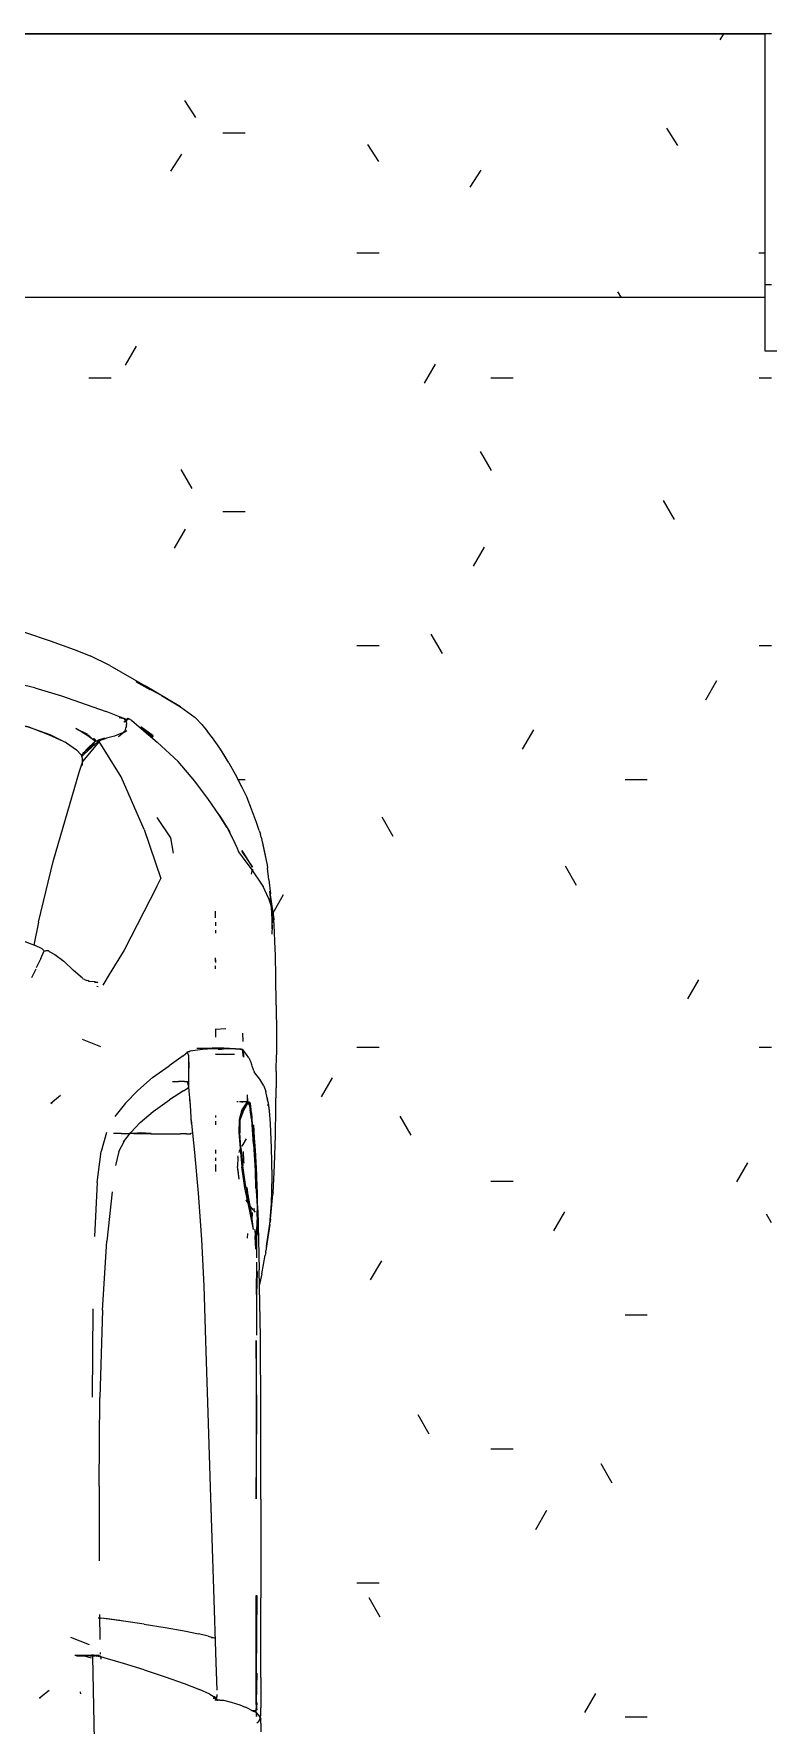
# Model space of a CAD drawing. Header units: millimetres. Extents: x -11245 to 24889, y -43080 to -3800.
# Drawn here: x 20146 to 21259, y -39636 to -37070 of the extents above; entities that cross this region are included whole.
import ezdxf

# ---------------------------------------------------------------- set-up
doc = ezdxf.new("R2010")
doc.units = ezdxf.units.MM
for name, color, linetype, lineweight in [('A-AREA', 32, 'Continuous', 9), ('A-DOOR', 31, 'Continuous', 9), ('A-FLOR', 192, 'Continuous', 18), ('A-FLOR-PATT', 8, 'Continuous', 18), ('G-IMPT', 8, 'Continuous', 9)]:
    doc.layers.add(name, color=color, linetype=linetype, lineweight=lineweight)

# ---------------------------------------------------------------- blocks, each defined once
blk = doc.blocks.new('Porta correr 4 folhas - 240x210-3837933-PONTOS HIDRÁULICOS GARAGEM')
at = {"layer": 'A-DOOR', "lineweight": 18}
for p, q in [((1299, 100), (1199, 100)), ((1199, 100), (1199, 15)), ((1299, 90), (1299, 100))]:
    blk.add_line(p, q, dxfattribs=at)
blk = doc.blocks.new('CRT_Fiat Punto - Punto_dwg-V24-PONTOS HIDRÁULICOS GARAGEM')
at = {"layer": 'G-IMPT'}
for p, q in [((914.8, 185.97), (918.68, 184.68)), ((918.68, 184.68), (922.3, 183.34)), ((922.3, 183.34), (924.68, 182.43)), ((927.64, 180.95), (924.68, 182.43)), ((927.64, 180.95), (933.01, 177.88)), ((916.36, 177.57), (912.49, 178.46)), ((916.36, 177.57), (920.39, 176.36)), ((920.39, 176.36), (924.11, 175.08)), ((935.43, 176.41), (931.62, 178.49)), ((931.62, 178.49), (933.69, 177.33)), ((938.33, 174.72), (933.01, 177.88)), ((935.43, 176.41), (938.33, 174.72)), ((924.11, 175.08), (927.09, 173.99)), ((929.11, 173.21), (927.09, 173.99)), ((937.04, 175.45), (938.33, 174.72)), ((938.33, 174.72), (940.51, 173.11)), ((922.76, 171.3), (922.88, 171.27)), ((929.51, 172.99), (929.09, 173.08)), ((929.84, 172.89), (929.09, 173.07)), ((929.98, 172.89), (929.11, 173.21)), ((929.84, 172.89), (929.51, 172.99)), ((929.96, 171.14), (929.58, 170.73)), ((930.17, 172.79), (929.79, 172.39)), ((930.17, 172.79), (929.81, 172.38)), ((930.04, 172.72), (929.84, 172.89)), ((929.84, 172.89), (930.04, 172.74)), ((929.84, 170.88), (930.21, 171.13)), ((930.01, 171.26), (929.96, 171.14)), ((929.97, 170.99), (930.21, 171.13)), ((929.98, 172.89), (930.17, 172.79)), ((929.98, 172.6), (930.04, 172.74)), ((930.01, 171.26), (930.09, 171.54)), ((930.04, 172.72), (930.42, 172.99)), ((930.04, 172.72), (930.04, 172.74)), ((930.16, 171.85), (930.09, 171.54)), ((930.16, 171.85), (930.18, 172.09)), ((930.17, 172.73), (930.17, 172.79)), ((930.17, 172.73), (930.17, 172.54)), ((930.17, 172.3), (930.17, 172.54)), ((930.17, 172.3), (930.18, 172.09)), ((930.59, 172.91), (930.91, 172.67)), ((930.91, 172.67), (932.07, 171.68)), ((932.07, 171.68), (934.79, 169.39)), ((940.51, 173.11), (940.59, 173.04)), ((941.53, 172.04), (940.59, 173.04)), ((941.53, 172.04), (942.41, 171)), ((921.14, 169.25), (922.61, 168.21)), ((925.79, 169.17), (923.57, 166.5)), ((923.8, 167.55), (924.96, 168.62)), ((925.86, 169.42), (924.96, 168.62)), ((926.04, 169.47), (925.79, 169.17)), ((925.86, 169.42), (926.26, 169.69)), ((929.37, 164.12), (926.04, 169.47)), ((926.26, 169.69), (927.18, 169.98)), ((928.36, 170.3), (927.18, 169.98)), ((929.32, 170.68), (928.36, 170.3)), ((929.84, 170.88), (928.96, 170.16)), ((929.58, 170.73), (928.96, 170.2)), ((929.32, 170.68), (929.97, 170.99)), ((933.92, 170.35), (933.92, 170.48)), ((937.95, 166.44), (934.79, 169.39)), ((943.14, 170.05), (942.41, 171)), ((943.67, 169.31), (943.14, 170.05)), ((944.26, 168.49), (943.67, 169.31)), ((922.61, 168.21), (923.31, 167.46)), ((923.07, 165.01), (923.57, 166.5)), ((923.31, 167.46), (923.54, 166.83)), ((923.8, 167.55), (923.5, 167.27)), ((923.54, 166.49), (923.54, 166.83)), ((923.54, 165.87), (923.54, 166.49)), ((940.5, 163.47), (937.95, 166.44)), ((945.59, 166.26), (944.26, 168.49)), ((944.85, 167.49), (944.26, 168.49)), ((945, 167.28), (944.26, 168.49)), ((945.59, 166.26), (944.85, 167.49)), ((945.59, 166.26), (945, 167.28)), ((945.59, 166.26), (946.55, 164.53)), ((919.11, 151.37), (923.07, 165.01)), ((932.84, 156.2), (929.37, 164.12)), ((942.52, 160.73), (940.5, 163.47)), ((946.55, 164.53), (947.57, 162.57)), ((947.57, 162.57), (948.35, 160.96)), ((949.04, 159.26), (948.35, 160.96)), ((944.11, 158.46), (942.52, 160.73)), ((945.31, 156.53), (944.11, 158.46)), ((949.76, 157.25), (949.04, 159.26)), ((932.84, 156.2), (935.35, 148.78)), ((950.18, 156.03), (949.76, 157.25)), ((950.18, 156.03), (950.37, 155.51)), ((946.8, 153.47), (947.07, 152.88)), ((950.5, 155.02), (950.37, 155.51)), ((950.5, 155.02), (950.73, 153.95)), ((950.5, 155.02), (951, 152.76)), ((950.5, 155.02), (951.2, 151.77)), ((950.73, 153.95), (951.2, 151.77)), ((916.92, 142.18), (919.11, 151.37)), ((947.69, 152.04), (947.07, 152.88)), ((949.14, 150.12), (947.69, 152.04)), ((951, 152.76), (951.2, 151.77)), ((951.2, 151.77), (951.38, 150.79)), ((951.38, 150.79), (951.43, 150.36)), ((934.75, 147.57), (935.35, 148.78)), ((949.04, 149.43), (949.16, 150.2)), ((950.69, 147.79), (949.14, 150.12)), ((949.16, 150.2), (949.16, 150.04)), ((951.64, 148.6), (951.43, 150.36)), ((951.64, 148.6), (951.87, 146.47)), ((934.75, 147.57), (929.8, 137.97)), ((951.7, 145.62), (950.69, 147.79)), ((950.72, 147.75), (950.79, 147.57)), ((952.17, 144.09), (951.7, 145.62)), ((951.75, 146.88), (951.81, 146.45)), ((951.75, 146.88), (951.98, 145.33)), ((951.81, 146.45), (952.06, 143.71)), ((951.85, 146.31), (951.82, 146.44)), ((952.03, 144.45), (951.87, 146.47)), ((943.6, 143.25), (943.6, 143.84)), ((943.6, 142.84), (943.6, 143.42)), ((951.98, 145.33), (952.16, 144.24)), ((952.03, 144.45), (952.06, 144.03)), ((952.03, 144.45), (952.11, 142.57)), ((952.03, 144.45), (952.12, 142.09)), ((952.06, 144.03), (952.12, 142.09)), ((952.06, 143.71), (952.13, 141.17)), ((952.16, 144.24), (952.24, 143.77)), ((952.33, 143.46), (952.17, 144.09)), ((952.24, 143.06), (952.22, 142.09)), ((952.28, 143.53), (952.24, 143.77)), ((952.34, 143.18), (952.33, 143.46)), ((952.34, 143.18), (952.38, 142.55)), ((916.92, 142.18), (916.21, 138.75)), ((943.6, 142.18), (943.6, 141.65)), ((943.6, 141.01), (943.6, 140.53)), ((952.11, 142.57), (952.12, 142.09)), ((952.13, 141.17), (952.12, 142.09)), ((952.15, 140.39), (952.21, 141.6)), ((952.42, 141.68), (952.38, 142.55)), ((952.47, 140.69), (952.42, 141.68)), ((952.54, 139.28), (952.47, 140.69)), ((914.84, 139.29), (916.3, 138.71)), ((917.45, 138.18), (916.3, 138.71)), ((917.45, 138.18), (917.76, 137.85)), ((917.77, 137.83), (917.95, 137.88)), ((918.36, 137.85), (917.95, 137.88)), ((929.8, 137.97), (927.55, 134.29)), ((952.63, 137.15), (952.54, 139.28)), ((917.23, 136.72), (916.57, 135.31)), ((917.23, 136.72), (917.76, 137.85)), ((918.49, 137.79), (918.36, 137.85)), ((918.49, 137.79), (919.38, 137.3)), ((919.38, 137.3), (920.74, 136.3)), ((920.74, 136.3), (922.18, 134.93)), ((943.6, 136.25), (943.6, 136.81)), ((943.6, 136.51), (943.6, 136.1)), ((943.6, 135.16), (943.6, 135.61)), ((952.72, 134.04), (952.63, 137.15)), ((916.48, 135.12), (915.86, 133.8)), ((923.52, 133.75), (922.18, 134.93)), ((923.83, 133.54), (923.6, 133.66)), ((923.83, 133.54), (924.17, 133.41)), ((924.29, 133.43), (924.56, 133.32)), ((924.56, 133.32), (925.33, 133.23)), ((925.33, 133.23), (925.84, 133.1)), ((925.84, 133.1), (925.35, 133.1)), ((927.55, 134.29), (926.58, 132.7)), ((952.77, 129.67), (952.72, 134.04)), ((925.89, 132.43), (925.69, 132.47)), ((952.77, 129.67), (952.78, 125.29)), ((943.6, 126.04), (945.15, 126.14)), ((943.6, 126.08), (943.6, 126.04)), ((943.6, 126.08), (943.6, 124.86)), ((943.6, 126.04), (943.6, 124.86)), ((947.7, 125.44), (947.7, 125.46)), ((947.76, 124.18), (947.7, 125.46)), ((952.78, 125.29), (952.78, 122.17)), ((923.47, 124.53), (926.25, 123.43)), ((938.71, 122.01), (939.41, 122.62)), ((939.29, 122.66), (939.51, 122.05)), ((940.02, 122.8), (939.41, 122.62)), ((939.65, 122.55), (939.63, 122.69)), ((941.62, 122.97), (939.79, 122.74)), ((940.02, 122.8), (939.79, 122.74)), ((940.77, 123.2), (943.07, 123.2)), ((943.85, 123.14), (941.62, 122.97)), ((944.73, 123.06), (943.05, 123.06)), ((944.87, 123.2), (943.07, 123.2)), ((945.67, 123.2), (943.85, 123.14)), ((946.04, 123.06), (944.73, 123.06)), ((944.87, 123.2), (945.67, 123.2)), ((946.63, 123.06), (946.04, 123.06)), ((946.63, 123.06), (947.19, 123.06)), ((947.19, 123.06), (947.41, 123.05)), ((947.76, 122.87), (947.51, 123.01)), ((947.84, 122.81), (947.76, 122.87)), ((948.26, 122.25), (947.84, 122.81)), ((934.1, 118.77), (936.63, 120.53)), ((938.71, 122.01), (936.63, 120.53)), ((939.51, 122.05), (939.52, 120.2)), ((939.51, 122.02), (939.58, 120.18)), ((939.51, 122.02), (939.52, 120.2)), ((939.58, 118.26), (939.58, 120.18)), ((945.15, 122.2), (943.6, 122.26)), ((943.6, 122.26), (945.15, 122.21)), ((946.44, 122.2), (945.15, 122.21)), ((948.63, 121.72), (948.26, 122.25)), ((948.63, 121.72), (948.77, 121.43)), ((948.96, 121), (948.77, 121.43)), ((949.08, 120.68), (948.96, 121)), ((949.12, 120.48), (949.08, 120.68)), ((949.28, 120.05), (949.12, 120.48)), ((949.36, 119.77), (949.28, 120.05)), ((952.77, 119.67), (952.78, 122.17)), ((934.1, 118.77), (931.86, 116.81)), ((937.1, 118.17), (938.01, 118.17)), ((938.94, 118.17), (938.01, 118.17)), ((938.94, 118.17), (939.38, 118.17)), ((939.59, 117.28), (939.38, 118.17)), ((939.58, 117.44), (939.58, 118.26)), ((949.36, 119.77), (949.44, 119.6)), ((949.7, 119.27), (949.44, 119.6)), ((950.29, 118.49), (949.7, 119.27)), ((950.9, 117.5), (950.29, 118.49)), ((950.9, 117.5), (951.19, 116.62)), ((952.77, 119.67), (952.75, 117.17)), ((920.23, 116.02), (918.78, 114.85)), ((918.78, 114.85), (918.95, 114.97)), ((930, 114.9), (928.43, 112.89)), ((930, 114.9), (931.86, 116.81)), ((934.19, 113.63), (936.65, 115.36)), ((938.75, 116.72), (936.65, 115.36)), ((938.75, 116.72), (939.47, 117.18)), ((939.5, 117.21), (939.47, 117.18)), ((939.52, 117.23), (939.5, 117.21)), ((939.53, 117.24), (939.52, 117.23)), ((939.53, 117.24), (939.58, 117.44)), ((939.81, 114.6), (939.59, 117.28)), ((946.81, 115.13), (946.93, 115.13)), ((946.93, 115.13), (947, 115.13)), ((947.71, 115.08), (947.19, 115.09)), ((948.19, 115.08), (947.52, 115.08)), ((947.52, 115.08), (947.64, 115.08)), ((947.64, 115.08), (947.71, 115.08)), ((948.19, 115.08), (947.71, 115.08)), ((948.19, 114.76), (948.45, 115.08)), ((948.19, 114.76), (948.45, 115.08)), ((948.45, 115.08), (948.19, 115.08)), ((948.19, 115.08), (948.51, 115.08)), ((948.39, 114.76), (948.65, 115.08)), ((948.45, 115.08), (948.41, 116.12)), ((948.44, 115.08), (948.41, 116.12)), ((948.53, 114.92), (948.44, 115.08)), ((948.45, 115.08), (948.53, 114.92)), ((948.63, 114.9), (948.51, 115.08)), ((948.68, 114.65), (948.51, 115.08)), ((948.6, 114.92), (948.51, 115.08)), ((948.68, 114.65), (948.6, 114.92)), ((948.63, 114.9), (948.68, 114.65)), ((948.85, 114.79), (948.65, 115.08)), ((948.8, 114.92), (948.65, 115.08)), ((948.85, 114.79), (948.77, 114.92)), ((948.85, 114.79), (948.8, 114.92)), ((951.38, 115.69), (951.19, 116.62)), ((951.38, 115.69), (951.43, 115.3)), ((951.48, 115.13), (951.38, 115.69)), ((951.48, 115.13), (951.58, 114.56)), ((952.72, 114.13), (952.75, 117.17)), ((932.22, 111.97), (934.19, 113.63)), ((943.6, 113), (943.6, 112.71)), ((947.15, 112.36), (947.11, 110.43)), ((947.58, 113.88), (947.15, 112.36)), ((947.28, 112.21), (947.7, 113.65)), ((948.19, 114.76), (947.58, 113.88)), ((947.7, 113.65), (948.19, 114.76)), ((947.89, 113.8), (948.19, 114.76)), ((948.68, 114.65), (948.83, 113.85)), ((949.04, 112.5), (948.83, 113.85)), ((948.94, 114.42), (948.85, 114.79)), ((949.04, 112.5), (948.9, 113.41)), ((949.1, 112.22), (948.9, 113.41)), ((949.02, 113.4), (948.94, 114.42)), ((949.02, 113.4), (949.13, 111.67)), ((951.58, 114.56), (951.7, 113.7)), ((952.63, 110.01), (952.72, 114.13)), ((927.17, 110.43), (926.34, 107.57)), ((929.35, 110.29), (928.23, 110.29)), ((929.35, 110.29), (929.74, 110.29)), ((929.74, 109.03), (930.85, 110.46)), ((929.74, 110.29), (930.65, 110.29)), ((931.58, 110.29), (930.65, 110.29)), ((930.85, 110.46), (932.22, 111.97)), ((933.86, 110.27), (931.23, 110.29)), ((931.62, 110.29), (931.23, 110.29)), ((931.58, 110.29), (932.02, 110.29)), ((931.62, 110.29), (932.53, 110.29)), ((933.45, 110.29), (932.53, 110.29)), ((933.45, 110.29), (933.9, 110.29)), ((933.86, 110.27), (936.54, 110.25)), ((936.54, 110.25), (937, 110.24)), ((937, 110.24), (937.39, 110.24)), ((937.39, 110.24), (938.3, 110.24)), ((939.23, 110.24), (938.3, 110.24)), ((939.23, 110.24), (939.67, 110.24)), ((939.67, 110.24), (939.77, 110.24)), ((939.77, 110.24), (939.81, 110.24)), ((939.81, 110.24), (939.83, 110.24)), ((939.98, 110.34), (939.83, 110.24)), ((939.98, 110.34), (939.98, 110.34)), ((943.6, 112.14), (943.6, 111.83)), ((943.6, 111.91), (943.6, 111.62)), ((947.11, 110.43), (947.31, 108.06)), ((947.28, 112.21), (947.24, 110.4)), ((947.43, 108.16), (947.24, 110.4)), ((949.3, 110.66), (949.1, 112.22)), ((949.33, 108.7), (949.13, 111.67)), ((949.53, 108.33), (949.3, 110.66)), ((949.32, 110.96), (949.57, 107.75)), ((949.32, 110.96), (949.56, 107.65)), ((949.56, 107.65), (949.38, 111.61)), ((949.56, 107.54), (949.38, 111.61)), ((952.49, 105.51), (952.63, 110.01)), ((925.77, 102.92), (926.34, 107.57)), ((929.02, 107.56), (928.49, 105.48)), ((929.02, 107.56), (929.87, 109.21)), ((929.74, 109.03), (929.87, 109.21)), ((943.6, 107.84), (943.6, 107.26)), ((947.14, 107.45), (947.19, 107.65)), ((947.19, 107.65), (947.3, 107.88)), ((947.31, 108.06), (947.59, 105.28)), ((947.43, 108.16), (947.72, 105.4)), ((947.62, 108.39), (948.27, 109.5)), ((947.62, 108.39), (947.79, 108.67)), ((947.87, 106.11), (947.82, 107.6)), ((949.33, 108.7), (949.64, 103.97)), ((949.77, 104.84), (949.53, 108.33)), ((949.56, 107.84), (949.79, 104.08)), ((949.56, 107.84), (949.77, 103.5)), ((949.69, 102), (949.56, 107.6)), ((949.63, 104.16), (949.56, 107.6)), ((949.69, 102), (949.56, 107.54)), ((949.57, 107.75), (949.77, 103.5)), ((943.6, 106.64), (943.6, 106.16)), ((943.6, 105.63), (943.6, 104.99)), ((943.6, 105.21), (943.6, 104.57)), ((946.96, 106.72), (946.92, 105.34)), ((947.18, 103.42), (946.92, 105.34)), ((946.96, 106.72), (947, 106.93)), ((947.18, 103.42), (946.97, 105.13)), ((948.03, 102.09), (947.59, 105.28)), ((948.15, 102.26), (947.72, 105.4)), ((947.92, 105.81), (947.87, 106.11)), ((949.93, 101.26), (949.77, 104.84)), ((952.27, 101.34), (952.49, 105.51)), ((925.77, 102.92), (925.37, 94.76)), ((948.15, 102.26), (948.77, 98.6)), ((949.91, 99.32), (949.64, 103.97)), ((949.99, 98.72), (949.79, 104.08)), ((927.99, 101.48), (927.23, 94.07)), ((948.77, 98.6), (948.03, 102.09)), ((948.15, 100.31), (948.59, 99.64)), ((949.29, 98.77), (948.59, 99.64)), ((949.91, 99.34), (949.93, 101.26)), ((951.91, 97.35), (952.25, 101.13)), ((952.27, 101.34), (952.25, 101.13)), ((949.35, 95.8), (948.77, 98.6)), ((949.11, 97.43), (949.16, 98.2)), ((949.16, 98.2), (949.16, 98.36)), ((949.29, 98.77), (949.56, 98.44)), ((949.36, 99.01), (949.42, 98.82)), ((949.88, 97.75), (949.76, 95.75)), ((949.88, 97.75), (949.9, 98.62)), ((949.99, 96.57), (949.91, 99.32)), ((949.99, 98.72), (950.2, 89.72)), ((951.91, 97.35), (951.85, 96.95)), ((948.43, 95.21), (948.38, 94.49)), ((949.64, 95.21), (949.52, 94.74)), ((949.59, 94.81), (949.52, 94.74)), ((949.52, 94.74), (949.59, 94.67)), ((949.52, 94.74), (949.62, 92.83)), ((949.71, 95.43), (949.59, 94.67)), ((949.64, 95.21), (949.59, 94.81)), ((949.67, 95.13), (949.59, 94.67)), ((949.69, 95.08), (949.59, 94.67)), ((949.59, 94.81), (949.62, 92.83)), ((949.64, 95.41), (949.64, 95.21)), ((949.76, 95.75), (949.67, 95.13)), ((949.76, 95.13), (949.8, 91.51)), ((949.93, 95.26), (949.79, 94.81)), ((949.93, 95.26), (949.99, 96.6)), ((949.99, 96.6), (949.93, 95.58)), ((949.93, 95.58), (949.99, 96.57)), ((951.66, 95.76), (951.2, 92.57)), ((951.79, 96.55), (951.26, 92.97)), ((951.3, 93.22), (951.79, 96.55)), ((951.36, 93.62), (951.85, 96.95)), ((951.36, 93.62), (951.79, 96.55)), ((926.53, 83.62), (927.23, 94.07)), ((951.17, 92.35), (951.11, 91.91)), ((951.17, 92.35), (951.2, 92.57)), ((951.36, 93.62), (951.3, 93.22)), ((949.8, 85.99), (949.85, 90.87)), ((949.86, 89.48), (949.8, 85.99)), ((949.81, 79.88), (949.85, 90.87)), ((950.36, 79.61), (950.2, 89.72)), ((950.57, 89.12), (951.11, 91.91)), ((949.81, 79.88), (949.83, 88.36)), ((950.38, 88.22), (950.23, 87.53)), ((950.57, 89.12), (950.38, 88.22)), ((925.1, 83.82), (925.01, 70.51)), ((926.53, 83.62), (926.16, 70.46)), ((950.41, 68.15), (950.36, 79.61)), ((926.04, 57.04), (926.16, 70.46)), ((950.41, 55.11), (950.41, 68.15)), ((926.04, 57.04), (926.06, 45.77)), ((942.85, 55.37), (943.3, 41.49)), ((950.41, 55.11), (950.41, 40.23)), ((943.3, 41.49), (943.67, 30.46)), ((950.41, 28.18), (950.41, 40.23)), ((925.88, 37.21), (926.05, 37.19)), ((926.19, 33.91), (926.14, 37.71)), ((926.15, 37.18), (926.29, 37.16)), ((927.31, 37.02), (926.29, 37.16)), ((929.72, 36.7), (926.77, 37.09)), ((929.19, 36.77), (926.77, 37.09)), ((929.72, 36.7), (927.31, 37.02)), ((929.72, 36.7), (929.19, 36.77)), ((932.85, 36.24), (929.72, 36.7)), ((932.85, 36.24), (936.02, 35.73)), ((921.74, 34.25), (924.52, 33.14)), ((936.02, 35.73), (938.86, 35.21)), ((938.86, 35.21), (941.02, 34.78)), ((942.48, 34.44), (941.02, 34.78)), ((942.48, 34.44), (943.19, 34.24)), ((943.46, 34.13), (942.93, 34.23)), ((942.93, 34.23), (943.46, 34.19)), ((943.46, 34.13), (943.19, 34.24)), ((943.57, 34), (943.46, 34.13)), ((923.82, 31.48), (922.4, 31.48)), ((922.62, 31.47), (924.06, 31.47)), ((924.88, 31.09), (923.47, 31.49)), ((923.87, 31.38), (923.47, 31.49)), ((924.94, 31.48), (923.82, 31.48)), ((925.17, 31.47), (924.06, 31.47)), ((924.68, 31.44), (925.17, 31.47)), ((925.24, 31.51), (924.88, 31.55)), ((925.17, 31.55), (924.88, 31.55)), ((925.39, 31.49), (924.94, 31.48)), ((925.05, 31.35), (925.24, 31.51)), ((925.06, 31.35), (925.31, 18.71)), ((925.59, 31.5), (925.09, 31.47)), ((925.17, 31.55), (925.59, 31.5)), ((925.66, 31.47), (925.17, 31.47)), ((925.59, 31.5), (925.3, 31.35)), ((926.06, 31.49), (925.39, 31.49)), ((925.59, 31.5), (926.09, 31.33)), ((925.59, 31.5), (925.71, 31.34)), ((926.09, 31.33), (925.66, 31.47)), ((925.78, 31.47), (925.66, 31.47)), ((926.24, 31.41), (925.78, 31.47)), ((925.88, 31.4), (926.05, 31.38)), ((926.24, 31.41), (926.28, 30.95)), ((926.26, 31.7), (926.26, 31.95)), ((927.31, 31.02), (926.29, 31.32)), ((929.72, 30.29), (927.31, 31.02)), ((932.85, 29.32), (929.72, 30.29)), ((932.85, 29.32), (936.02, 28.28)), ((936.02, 28.28), (938.89, 27.26)), ((943.67, 30.46), (943.8, 26.28)), ((950.41, 28.18), (950.41, 23.61)), ((918.51, 26.24), (917.05, 25.06)), ((923.17, 26), (923.18, 25.95)), ((923.17, 26), (923.22, 25.73)), ((923.18, 25.95), (923.22, 25.73)), ((938.89, 27.26), (941.17, 26.37)), ((942.74, 25.66), (941.17, 26.37)), ((942.74, 25.66), (943.49, 25.21)), ((943.81, 25.61), (943.82, 25.32)), ((917.05, 25.06), (917.22, 25.18)), ((943.76, 24.97), (943.23, 25.08)), ((943.23, 25.08), (943.76, 24.99)), ((943.68, 25.12), (943.3, 25.12)), ((943.38, 25.18), (943.65, 24.96)), ((943.53, 25.24), (943.4, 25.26)), ((943.76, 24.97), (943.49, 25.21)), ((944.27, 24.75), (943.49, 24.75)), ((943.57, 25.15), (943.87, 25.21)), ((943.68, 25.12), (943.82, 25.32)), ((943.68, 25.12), (943.87, 25.21)), ((943.8, 24.83), (943.86, 24.71)), ((944.27, 24.75), (944.82, 24.75)), ((944.82, 24.75), (945.98, 24.46)), ((945.98, 24.46), (947.27, 24.04)), ((947.27, 24.04), (948.07, 23.72)), ((948.22, 23.66), (948.07, 23.72)), ((948.73, 23.4), (948.22, 23.66)), ((948.73, 23.4), (949.19, 23.17)), ((949.53, 23), (949.19, 23.17)), ((949.53, 23), (949.67, 22.93)), ((949.53, 22.98), (949.67, 22.93)), ((950.41, 22.93), (950.41, 23.61)), ((949.67, 22.93), (949.61, 22.94)), ((949.76, 22.88), (949.67, 22.93)), ((949.88, 22.76), (949.76, 22.88)), ((949.83, 21.29), (949.98, 21.46)), ((950.15, 22.47), (949.88, 22.76)), ((950.16, 21.69), (949.98, 21.46)), ((950.36, 22.1), (950.15, 22.47)), ((950.16, 21.69), (950.33, 22.01)), ((950.33, 22.01), (950.38, 22.18)), ((950.36, 22.1), (950.41, 21.91)), ((950.38, 22.18), (950.41, 22.55)), ((950.41, 22.55), (950.41, 22.93)), ((950.42, 21.25), (950.41, 21.91)), ((950.42, 21.25), (950.42, 19.96))]:
    blk.add_line(p, q, dxfattribs=at)
at = {"layer": 'G-IMPT', "flags": 128}
for points in [[(918.56, 170.45), (915.35, 171.68), (911.86, 172.35), (907.62, 172.93), (902.02, 173.34), (895.78, 173.8), (902.04, 173.41), (907.62, 172.93), (911.89, 172.42), (915.35, 171.68), (918.59, 170.51), (921.14, 169.25)], [(934.19, 170.31), (932.31, 171.7), (934.15, 170.16)], [(949.16, 150.48), (947.61, 153.01), (947.57, 152.86)], [(947.81, 121.84), (947.65, 122.91), (947.76, 122.87)], [(932.02, 110.29), (933.9, 110.29), (932.22, 110.42), (931.3, 110.32)], [(949.74, 79.03), (949.72, 68.11), (949.72, 55.14), (949.81, 68.11)], [(949.76, 23.72), (949.72, 24.4), (949.72, 28.85), (949.72, 40.58), (949.81, 40.55), (949.72, 28.85), (949.81, 28.81), (949.72, 24.4), (949.81, 24.36)], [(949.67, 23.2), (949.72, 23.37), (949.76, 23.72), (949.81, 23.32)], [(949.78, 22.31), (949.81, 22.69), (949.76, 22.88), (949.72, 22.74)]]:
    blk.add_lwpolyline(points, close=True, dxfattribs=at)
for points in [[(923.5, 167.25), (923.5, 167.47), (923.61, 167.67), (924.43, 168.59), (925.15, 169.24), (925.46, 169.52), (925.08, 169.79), (924.17, 170.44), (922.52, 171.45), (924.31, 170.57)], [(930.17, 172.69), (930.42, 172.99), (930.59, 172.91), (930.17, 172.68)], [(924.4, 170.48), (925.08, 169.79), (925.23, 169.91), (925.62, 169.53), (925.15, 169.24), (925.34, 169.16), (924.6, 168.52), (923.61, 167.67), (923.97, 167.77)], [(925.62, 169.53), (925.98, 169.74), (926.91, 170.04), (926.94, 169.9)], [(926.59, 169.79), (925.98, 169.74), (926.01, 169.54), (925.62, 169.53)], [(945.78, 155.89), (944.39, 158.03), (944.19, 158.33)], [(937.26, 152.62), (936.85, 154.93), (934.81, 158.02)], [(945.31, 156.53), (946.22, 154.77), (946.8, 153.47)], [(945.61, 155.96), (945.74, 155.75), (945.78, 155.89)], [(943.71, 123.06), (943.05, 123.06), (942.77, 123.06)], [(944.79, 123.04), (944.01, 123.03), (944.51, 123.02)], [(947.65, 122.91), (947.41, 123.05), (947.22, 123.04)], [(947.26, 123.02), (947.51, 123.01), (947.65, 122.91)], [(939.98, 111.82), (939.81, 114.6), (939.73, 115.37)], [(948.59, 115.01), (948.45, 115.08), (948.39, 114.76)], [(939.93, 112.35), (939.98, 111.82), (940.44, 107.44), (940.97, 101.28), (941.48, 94.28), (941.82, 87.28), (942.1, 78.99), (942.44, 68.11), (942.85, 55.37)], [(947.28, 112.21), (947.89, 113.8), (948.39, 114.76), (948.04, 114.19)], [(951.52, 114.47), (951.53, 114.73), (951.7, 113.7), (951.85, 111.8), (952, 108.15), (952.07, 103.78), (951.97, 99.71), (951.69, 95.96)], [(949.35, 95.8), (948.97, 98.6), (948.33, 102.13), (948.77, 98.6)], [(949.64, 95.21), (949.79, 94.81), (949.55, 95.8), (949.59, 94.81)], [(943.76, 24.99), (943.87, 24.8), (943.83, 24.68)], [(943.9, 24.68), (943.87, 24.8), (943.76, 24.97)], [(949.76, 23.15), (949.52, 23.14), (949.24, 23.14)], [(949.29, 23.12), (949.61, 23.1), (949.76, 23.15)]]:
    blk.add_lwpolyline(points, dxfattribs=at)
blk = doc.blocks.new('CRT_Fiat Punto - Fiat punto 2-V25-PONTOS HIDRÁULICOS GARAGEM')
at = {"xscale": 10.05298727948713, "yscale": 10.05298727948713, "zscale": 10.05298727948713}
blk.add_blockref('CRT_Fiat Punto - Punto_dwg-V24-PONTOS HIDRÁULICOS GARAGEM', (-8728.9, 102.4), dxfattribs=at)

msp = doc.modelspace()

# ---------------------------------------------------------------- hatches: boundary and pattern name
at = {"layer": 'A-FLOR-PATT', "lineweight": 9}
h = msp.add_hatch(dxfattribs=at)
h.set_pattern_fill('FP_17', color=9, style=0, pattern_type=2)
h.set_pattern_definition([(0, (60868.92, -7413.93), (812.8, 181.748), [33.528, -576.072, 33.528, -576.072, -3251.2]), (0, (60868.92, -7413.93), (812.8, 181.748), [-1219.2, 33.528, -1185.672, 33.528, -576.072, -1422.4]), (0, (60868.92, -7413.93), (812.8, 181.748), [-3048, 33.528, -372.872, 33.528, -982.472]), (122.842, (61173.72, -7323.06), (-582.3752, 538.71976), [30.911, -531.112, -3559.482]), (122.842, (61173.72, -7323.06), (-582.3752, 538.71976), [-562.023, 30.911, -531.112, -2997.458]), (122.842, (61173.72, -7323.06), (-582.3752, 538.71976), [-1124.047, 30.911, -1093.136, -1873.411]), (122.842, (61173.72, -7323.06), (-582.3752, 538.71976), [-2248.094, 30.911, -531.112, -1311.388]), (122.842, (61173.72, -7323.06), (-582.3752, 538.71976), [-2810.117, 30.911, -343.771, -936.706]), (122.842, (61173.72, -7323.06), (-582.3752, 538.71976), [-3184.799, 30.911, -905.794]), (237.158, (61275.32, -6959.56), (-230.4218, -720.4663), [30.911, -531.112, -3559.482]), (237.158, (61275.32, -6959.56), (-230.4218, -720.4663), [-562.023, 30.911, -531.112, -2997.458]), (237.158, (61275.32, -6959.56), (-230.4218, -720.4663), [-1124.047, 30.911, -1093.136, -1873.411]), (237.158, (61275.32, -6959.56), (-230.4218, -720.4663), [-2248.094, 30.911, -531.112, -1311.388]), (237.158, (61275.32, -6959.56), (-230.4218, -720.4663), [-2810.117, 30.911, -343.771, -936.706]), (237.158, (61275.32, -6959.56), (-230.4218, -720.4663), [-3184.799, 30.911, -905.794])])
h.paths.add_polyline_path([(18204.7, -37469.7), (21254.3, -37469.7), (21254.3, -37069.7), (15264.3, -37069.7), (15264.3, -37469.7), (15451, -37469.7)])
h = msp.add_hatch(dxfattribs=at)
h.set_pattern_fill('FP_1', color=9, style=0, pattern_type=2)
h.set_pattern_definition([(0, (60868.92, 0), (812.8, 203.2), [33.528, -576.072, 33.528, -576.072, -3251.2]), (0, (60868.92, 0), (812.8, 203.2), [-1219.2, 33.528, -1185.672, 33.528, -576.072, -1422.4]), (0, (60868.92, 0), (812.8, 203.2), [-3048, 33.528, -372.872, 33.528, -982.472]), (120, (61173.72, 101.6), (-582.37636, 602.30545), [33.528, -576.072, 33.528, -576.072, -3251.2]), (120, (61173.72, 101.6), (-582.37636, 602.30545), [-1219.2, 33.528, -1185.672, 33.528, -576.072, -1422.4]), (120, (61173.72, 101.6), (-582.37636, 602.30545), [-3048, 33.528, -372.872, 33.528, -982.472]), (240, (61275.32, 508), (-230.42364, -805.50545), [33.528, -576.072, 33.528, -576.072, -3251.2]), (240, (61275.32, 508), (-230.42364, -805.50545), [-1219.2, 33.528, -1185.672, 33.528, -576.072, -1422.4]), (240, (61275.32, 508), (-230.42364, -805.50545), [-3048, 33.528, -372.872, 33.528, -982.472])])
h.paths.add_polyline_path([(15159.3, -39194.7), (15159.3, -38320.7), (15074.3, -38319.7), (15074.3, -38220.7), (15084.3, -38220.7), (15084.3, -37249.7), (14884.3, -37249.7), (14884.3, -37259.7), (12284.3, -37259.7), (12284.3, -37249.7), (12084.3, -37249.7), (12084.3, -42889.7), (15084.3, -42889.7), (15084.3, -41918.7), (15074.3, -41918.7), (15074.3, -41818.7), (15159.3, -41818.7), (15159.3, -40944.7), (15129.3, -40944.7), (15129.3, -39194.7)])
h.paths.add_polyline_path([(21264.3, -43069.7), (21264.3, -41379.7), (21254.3, -41379.7), (21254.3, -41324.7), (21255.8, -41321.1), (21259.3, -41319.7), (21414.3, -41319.7), (21414.3, -41329.7), (21449.3, -41329.7), (21452.8, -41331.1), (21454.3, -41334.7), (21454.3, -41379.7), (21444.3, -41379.7), (21444.3, -42879.7), (24444.3, -42879.7), (24444.3, -40429.7), (21444.3, -40429.7), (21444.3, -40479.7), (21454.3, -40479.7), (21454.3, -40524.7), (21452.8, -40528.2), (21449.3, -40529.7), (22244.3, -40529.7), (22244.3, -40559.7), (21444.3, -40559.7), (21444.3, -40529.7), (21414.3, -40529.7), (21414.3, -40539.7), (21259.3, -40539.7), (21255.8, -40538.2), (21254.3, -40534.7), (21254.3, -40479.7), (21264.3, -40479.7), (21264.3, -40048.7), (21254.3, -40048.7), (21254.3, -39948.7), (21264.3, -39948.7), (21264.3, -37550.7), (21254.3, -37549.7), (21254.3, -37469.7), (15264.3, -37469.7), (15264.3, -38220.7), (15274.3, -38220.7), (15274.3, -38320.7), (15189.3, -38320.7), (15189.3, -39194.7), (15159.3, -39194.7), (15159.3, -40944.7), (15189.3, -40944.7), (15189.3, -41818.7), (15274.3, -41819.7), (15274.3, -41918.7), (15264.3, -41918.7), (15264.3, -42421.3), (15266.8, -42419.6), (15269.3, -42421.3), (15269.3, -42424.4), (15270.7, -42424.4), (15271.8, -42425.2), (15274.8, -42432.8), (15306.9, -42432), (15310, -42426.9), (15312.1, -42422.7), (15314.1, -42421), (15317.8, -42424.1), (15321.2, -42420.7), (15325, -42426.9), (15329.5, -42433.3), (15331.5, -42433.7), (15360.6, -42437.8), (15360.9, -42438.9), (15361.9, -42439.2), (15360.9, -42444.6), (15362.9, -42445.3), (15362.9, -42447), (15360.9, -42449), (15361.9, -42450.1), (15359.3, -42451.9), (15350.5, -42453.7), (15328.1, -42457.3), (15324.4, -42464.4), (15322.7, -42468.3), (15315.4, -42468.8), (15311.4, -42468.1), (15309.4, -42461.2), (15306, -42456.4), (15274.6, -42457.6), (15270.7, -42464.1), (15269.3, -42464.9), (15269.3, -42468), (15266.8, -42469.7), (15264.3, -42468), (15264.3, -43069.7), (18204.7, -43069.7)])
h.paths.add_polyline_path([(15317.5, -42444.6), (15316.5, -42441.6), (15315.3, -42443.8), (15316, -42444)])
h.paths.add_polyline_path([(15317.5, -42448.7), (15316.8, -42445.2), (15314.3, -42445.8), (15316.8, -42448.1)])
h.paths.add_polyline_path([(15362.5, -42444.6), (15362.5, -42442.3), (15363.5, -42442.7), (15362.9, -42444)])
h.paths.add_polyline_path([(17064.3, -41949.7), (16997, -41947.8), (16913.1, -41940.4), (16835, -41930.3), (16829.5, -41928.3), (16827.9, -41924.4), (16783.8, -41917.1), (16672.9, -41895.6), (16606.6, -41861), (16581, -41847.3), (16545.6, -41825.4), (16491, -41784.4), (16441.6, -41741.1), (16397.3, -41694.1), (16346.7, -41628), (16301.9, -41567.4), (16276, -41529.4), (16265.6, -41511.3), (16254.2, -41484.8), (16237.9, -41433.2), (16229, -41396.2), (16223.8, -41362.8), (16221.4, -41337), (16216.7, -41244.1), (16215, -41127.2), (16215.6, -40963.7), (16218.6, -40862.9), (16222.6, -40805.8), (16226.7, -40771.5), (16235, -40720.9), (16235.2, -40719.4), (16235.7, -40706.5), (16237.8, -40701.2), (16239.3, -40699.2), (16240.9, -40682.5), (16241.8, -40662.1), (16241.8, -40660.9), (16240.6, -40658.7), (16238.1, -40543.1), (16220.7, -40524.4), (16199.6, -40497.4), (16195.3, -40488), (16185.7, -40458.2), (16166, -40443.2), (16153.4, -40432.4), (16134.3, -40412.9), (16117.7, -40389.7), (16099.3, -40357.3), (16093.6, -40343.9), (16094.7, -40326.2), (16238.7, -40400), (16239.8, -39009.6), (16239.5, -38963), (16230.8, -38917), (16221.2, -38841.6), (16218.4, -38798.2), (16216.3, -38739.4), (16214.9, -38611.9), (16215.8, -38489.3), (16219, -38412.8), (16220.9, -38399.2), (16222.9, -38386.2), (16225.8, -38358.4), (16230.8, -38321.5), (16239.6, -38282.4), (16262.7, -38222.4), (16282.9, -38183.6), (16302.9, -38150.1), (16324.9, -38121.3), (16338.3, -38107), (16369.7, -38085.1), (16468.9, -38027.6), (16506.2, -38009.9), (16568.4, -37987.1), (16602.1, -37976.4), (16628.7, -37969.9), (16676.4, -37964.8), (16769.2, -37960.6), (17064.3, -37951.1), (17180.6, -37954.3), (17463.6, -37965.5), (17507, -37971.6), (17538.8, -37980), (17602.3, -38002.3), (17638, -38016.7), (17679.3, -38038.6), (17769.1, -38091.2), (17792.7, -38109.3), (17810.9, -38130.1), (17829.9, -38156.5), (17851.5, -38194), (17872.2, -38236.5), (17884.5, -38269.8), (17891.5, -38291.9), (17900.5, -38338.6), (17910.6, -38432.9), (17913.1, -38501), (17913.6, -38647.7), (17911.9, -38751.4), (17908.2, -38833.2), (17902.2, -38886.9), (17890.9, -38954.3), (17888.2, -38973.1), (17889.9, -39148.1), (17889.9, -39374.7), (17889.9, -40400.6), (17987.5, -40350.2), (18034.1, -40326.5), (18034.8, -40330.2), (18034.4, -40346.2), (18027.3, -40361.1), (18007.3, -40395.7), (17986.1, -40422), (17963.6, -40442.5), (17941, -40461), (17932.5, -40490.8), (17922.9, -40506.6), (17889.7, -40544.6), (17888.5, -40694.1), (17890.8, -40701.2), (17892.2, -40702.8), (17893.5, -40714.3), (17893.7, -40721.3), (17898.6, -40748.4), (17906.5, -40811.3), (17910, -40862.9), (17912.3, -40926.1), (17913.7, -41054.2), (17912.8, -41200.3), (17909.8, -41300.8), (17905, -41361.1), (17898.1, -41404.4), (17887, -41445.8), (17881.2, -41464.9), (17867.4, -41502), (17854.3, -41526.7), (17828.2, -41565.4), (17781.9, -41628), (17719.2, -41708.1), (17670.6, -41756.4), (17613.8, -41803.1), (17565.6, -41836.7), (17522, -41861), (17456.5, -41895.1), (17449.2, -41897.9), (17440.9, -41899.8), (17424.1, -41902.9), (17299.4, -41925.7), (17299.1, -41928.3), (17233.9, -41938.3), (17166, -41945.2), (17096.1, -41949.3), (17092.7, -41949.3)])
h.paths.add_polyline_path([(19664.3, -41949.7), (19597, -41947.8), (19513.1, -41940.4), (19436.1, -41930.5), (19429.5, -41928.3), (19427.9, -41924.4), (19384.1, -41917.2), (19272.9, -41895.6), (19206.6, -41861), (19181, -41847.3), (19145.6, -41825.4), (19091, -41784.4), (19041.6, -41741.1), (18997.3, -41694.1), (18946, -41627), (18901.9, -41567.4), (18876.9, -41530.8), (18865.6, -41511.3), (18854.2, -41484.8), (18837.9, -41433.2), (18829, -41396.2), (18823.8, -41362.8), (18821.4, -41337), (18817.2, -41263.5), (18815, -41127.2), (18815.6, -40963.7), (18818.6, -40862.9), (18822.6, -40805.1), (18826.7, -40771.5), (18835, -40720.9), (18835.2, -40719.4), (18835.7, -40706.5), (18837.8, -40701.2), (18839.3, -40699.2), (18840.9, -40682.5), (18841.8, -40662.1), (18841.8, -40660.9), (18840.6, -40658.7), (18838.1, -40543.1), (18820.7, -40524.4), (18799.6, -40497.4), (18795.3, -40488), (18785.7, -40458.2), (18772.6, -40448.4), (18753.4, -40432.4), (18734.3, -40412.9), (18717.7, -40389.7), (18699.3, -40357.3), (18693.6, -40343.9), (18694.7, -40326.2), (18838.7, -40400), (18839.8, -39009.6), (18839.5, -38963), (18830.8, -38917), (18821.2, -38841.6), (18818.4, -38798.2), (18816.3, -38739.4), (18814.9, -38618.2), (18815.8, -38489.3), (18819, -38412.8), (18820.9, -38399.2), (18822.9, -38386.2), (18825.8, -38358.4), (18830.8, -38321.5), (18839.6, -38282.4), (18862.7, -38222.4), (18882.9, -38183.6), (18902.9, -38150.1), (18924.9, -38121.3), (18938.3, -38107), (18969.7, -38085.1), (19068.9, -38027.6), (19106.2, -38009.9), (19167.7, -37987.4), (19202.1, -37976.4), (19228.7, -37969.9), (19276.4, -37964.8), (19378.4, -37960.3), (19664.3, -37951.1), (19780.6, -37954.3), (20063.6, -37965.5), (20107, -37971.6), (20138.8, -37980), (20202.3, -38002.3), (20238, -38016.7), (20279.3, -38038.6), (20369.1, -38091.2), (20392.7, -38109.3), (20410.9, -38130.1), (20429.9, -38156.5), (20451.5, -38194), (20472.2, -38236.5), (20484.5, -38269.8), (20491.5, -38291.9), (20500.5, -38338.6), (20510.6, -38432.9), (20513.1, -38501), (20513.6, -38647.7), (20511.9, -38751.4), (20508.2, -38833.2), (20502.2, -38886.9), (20491.1, -38953.3), (20488.2, -38973.1), (20489.7, -39119.2), (20489.9, -39374.7), (20490.4, -40400.4), (20587.5, -40350.2), (20634.1, -40326.5), (20634.8, -40330.2), (20634.4, -40346.2), (20627.3, -40361.1), (20607.3, -40395.7), (20586.1, -40422), (20563.6, -40442.5), (20541, -40461), (20532.5, -40490.8), (20522.9, -40506.6), (20489.7, -40544.6), (20488.5, -40694.1), (20490.8, -40701.2), (20492.2, -40702.8), (20493.5, -40714.3), (20493.7, -40721.3), (20498.6, -40748.4), (20506.5, -40811.3), (20510, -40862.9), (20512.3, -40926.1), (20513.7, -41057.5), (20512.8, -41200.3), (20509.8, -41300.8), (20505, -41361.1), (20498.1, -41404.4), (20487, -41445.8), (20481.2, -41464.9), (20467.4, -41502), (20454.3, -41526.7), (20428.2, -41565.4), (20381.9, -41628), (20319.2, -41708.1), (20270.6, -41756.4), (20213.8, -41803.1), (20165.6, -41836.7), (20125.7, -41859.2), (20056.5, -41895.1), (20049.2, -41897.9), (20040.9, -41899.8), (20024.1, -41902.9), (19899.4, -41925.7), (19899.1, -41928.3), (19833.9, -41938.3), (19766, -41945.2), (19696.1, -41949.3), (19687.3, -41949.4)])
h.paths.add_polyline_path([(16250.9, -40650.7), (16253.8, -40649.1), (16251.6, -40650.2), (16251.1, -40650.5)])
h.paths.add_polyline_path([(16249.5, -40653.9), (16251.6, -40651.2), (16250.4, -40651.1), (16248.4, -40653.9), (16249.1, -40653.9)])
h.paths.add_polyline_path([(18850.9, -40650.7), (18853.8, -40649.1), (18851.6, -40650.2), (18851.1, -40650.6)])
h.paths.add_polyline_path([(18849.5, -40653.9), (18851.6, -40651.2), (18850.4, -40651.1), (18848.4, -40653.9), (18849.1, -40653.9)])
h.paths.add_polyline_path([(22158.4, -40249.7), (24444.3, -40249.7), (24444.3, -40049.7), (24434.3, -40049.7), (24434.3, -37449.7), (24444.3, -37449.7), (24444.3, -37249.7), (24244.3, -37249.7), (24244.3, -37259.7), (21644.3, -37259.7), (21644.3, -37249.7), (21444.3, -37249.7), (21444.3, -37450.7), (21454.3, -37450.7), (21454.3, -37550.7), (21444.3, -37550.7), (21444.3, -39948.7), (21454.3, -39949.7), (21454.3, -40048.7), (21444.3, -40048.7), (21444.3, -40249.7), (21876.3, -40249.7)])
h.paths.add_polyline_path([(18843.9, -39636.8), (18844.3, -39635.8), (18843.9, -39632.4), (18843.1, -39633.3), (18843.6, -39636.6), (18843.7, -39636.8)])
h.paths.add_polyline_path([(16244.2, -39636.8), (16244.4, -39635.1), (16243.9, -39632.4), (16243.1, -39633.3), (16243.6, -39636.6), (16244.1, -39636.8)])
h.paths.add_polyline_path([(20484.7, -39636.8), (20486, -39635.8), (20484.5, -39632.7), (20484, -39634.5), (20484.5, -39636.8)])
h.paths.add_polyline_path([(17884.9, -39636.8), (17885.9, -39635.4), (17884.5, -39632.7), (17884, -39634.5), (17884.7, -39636.8)])

# ---------------------------------------------------------------- linework, layer by layer
at = {"layer": 'A-AREA'}
msp.add_line((21264.3, -37069.7), (15264.3, -37069.7), dxfattribs=at)
at = {"layer": 'A-FLOR'}
for p, q in [((15264.3, -37069.7), (21254.3, -37069.7)), ((21254.3, -37069.7), (21254.3, -37450.7)), ((21254.3, -37469.7), (15264.3, -37469.7))]:
    msp.add_line(p, q, dxfattribs=at)

# ---------------------------------------------------------------- block references
at = {"layer": 'A-DOOR', "rotation": 89.99999999999993}
msp.add_blockref('Porta correr 4 folhas - 240x210-3837933-PONTOS HIDRÁULICOS GARAGEM', (21354.3, -38749.7), dxfattribs=at)
at = {"layer": 'G-IMPT'}
msp.add_blockref('CRT_Fiat Punto - Fiat punto 2-V25-PONTOS HIDRÁULICOS GARAGEM', (19664.3, -39949.7), dxfattribs=at)

doc.saveas('drawing.dxf')
